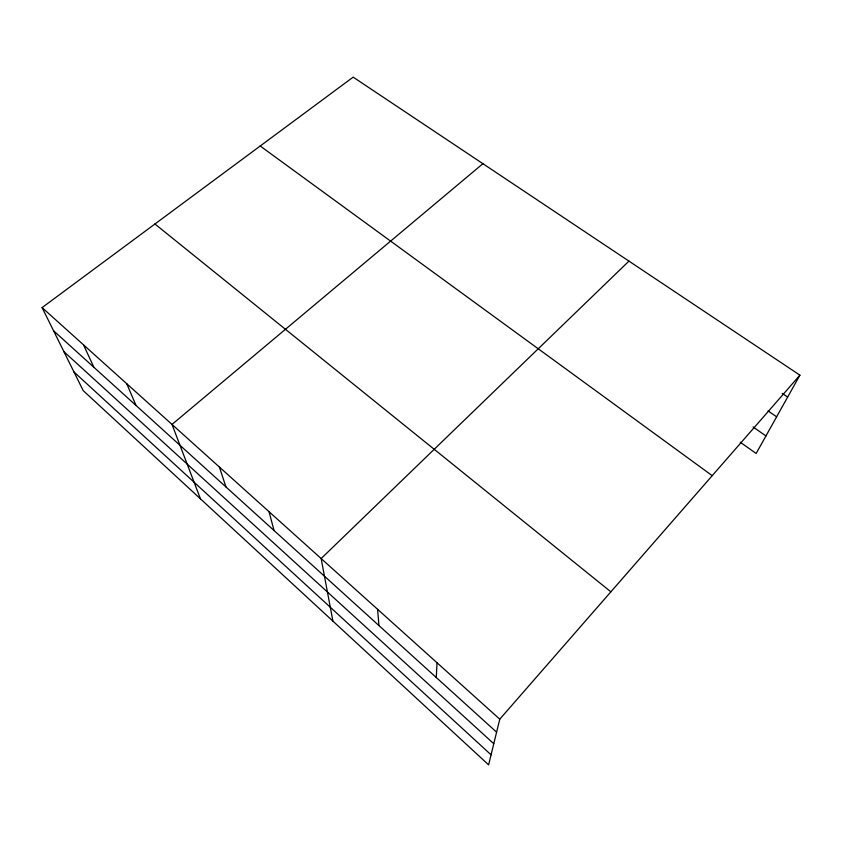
<?xml version="1.0" encoding="UTF-8"?>
<svg xmlns="http://www.w3.org/2000/svg" width="842" height="842" viewBox="0 0 842 842"><rect width="100%" height="100%" fill="white"/><g stroke="black" fill="none" stroke-linecap="round" stroke-linejoin="round"><path stroke-width="1.26" d="M436.261 677.505L437.04 662.77M799.9 375.164L499.769 719.184L488.613 764.862L83.179 390.583L42.1 307.604L353.166 77.138L799.9 375.164L756.148 453.47L740.223 442.187M628.953 261.115L321.149 558.551L332.906 621.122M482.919 163.695L172.01 424.431L200.449 498.843M782.239 393.403L787.659 397.077M768.093 410.928L776.629 416.811M753.053 426.936L765.936 435.945M260.21 146.013L712.216 475.667M154.939 224.004L610.882 591.831M42.1 307.604L499.769 719.184M53.562 330.748L496.601 732.172M63.897 351.64L493.78 743.728M73.959 371.953L491.065 754.811M83.505 344.841L93.915 367.312M126.763 383.742L136.015 405.455M219.394 467.036L225.961 486.95M269.04 511.694L274.071 530.544M377.584 609.303L378.963 625.585"/></g></svg>
